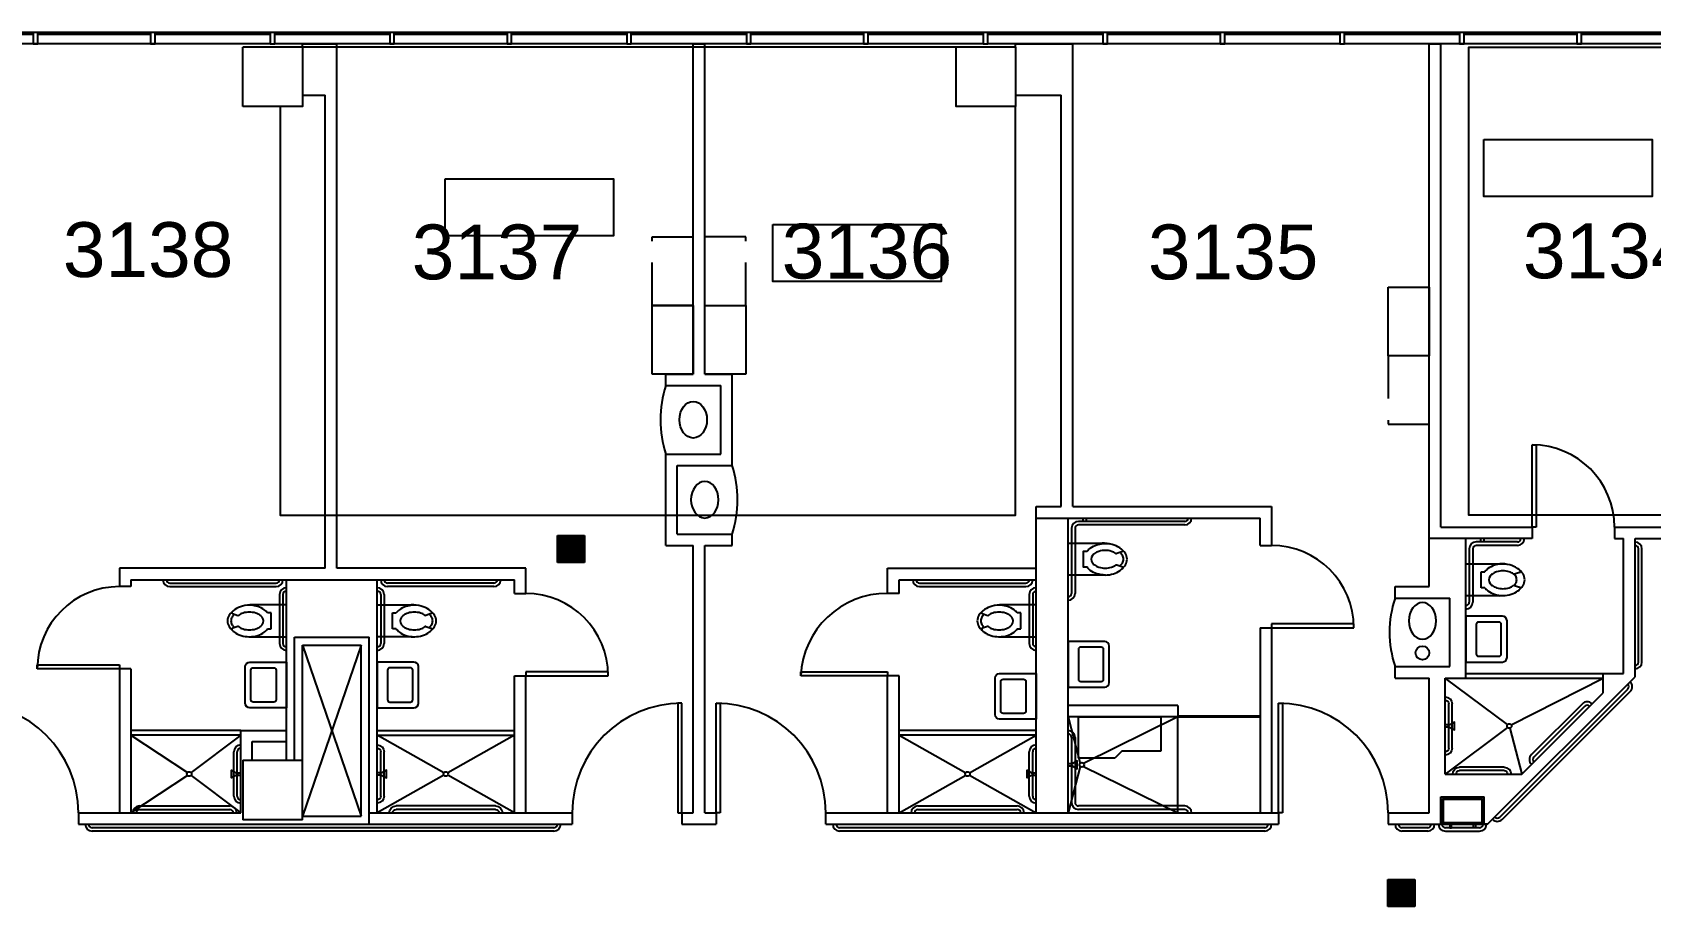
# Model space of a CAD drawing. Extents: x 338 to 7662, y 1527 to 4766.
# Drawn here: x 6426 to 7134, y 4307 to 4690 of the extents above; entities that cross this region are included whole.
import ezdxf

# ---------------------------------------------------------------- set-up
doc = ezdxf.new("R2010")
doc.units = 0
doc.header["$LTSCALE"] = 150
doc.header["$MEASUREMENT"] = 0
doc.linetypes.add('HIDDEN2', pattern=[0.1875, 0.125, -0.0625])
doc.layers.get('0').update_dxf_attribs({"linetype": 'CONTINUOUS'})
for name, color, linetype in [('A-ANNO-TX192', 4, 'CONTINUOUS'), ('A-COLS', 5, 'CONTINUOUS'), ('A-DOOR', 2, 'CONTINUOUS'), ('A-FLOR-CASE', 3, 'CONTINUOUS'), ('A-FLOR-CASE-UPPR', 3, 'HIDDEN2'), ('A-FLOR-HRAL', 1, 'CONTINUOUS'), ('A-FLOR-PFIX', 2, 'CONTINUOUS'), ('A-GLAZ', 2, 'CONTINUOUS'), ('A-GLAZ-SILL', 1, 'CONTINUOUS'), ('A-SHFT', 1, 'CONTINUOUS'), ('A-WALL-FULL', 6, 'CONTINUOUS'), ('X-ELEC-PANL', 2, 'CONTINUOUS'), ('X-MEDGAS', 5, 'CONTINUOUS')]:
    doc.layers.add(name, color=color, linetype=linetype)
doc.styles.add('ARIAL', font='arial.ttf')

# ---------------------------------------------------------------- blocks, each defined once
blk = doc.blocks.new('FIREPULL')
at = {"layer": 'X-MEDGAS'}
for p, q in [((-5.91, 0), (-5.91, 11.81)), ((-5.91, 11.81), (5.91, 11.81)), ((-5.9, 0), (-5.9, 11.81)), ((-5.87, 0), (-5.87, 11.81)), ((-5.84, 0), (-5.84, 11.81)), ((-5.81, 0), (-5.81, 11.81)), ((-5.78, 0), (-5.78, 11.81)), ((-5.75, 0), (-5.75, 11.81)), ((-5.72, 0), (-5.72, 11.81)), ((-5.69, 0), (-5.69, 11.81)), ((-5.65, 0), (-5.65, 11.81)), ((-5.62, 0), (-5.62, 11.81)), ((-5.59, 0), (-5.59, 11.81)), ((-5.56, 0), (-5.56, 11.81)), ((-5.53, 0), (-5.53, 11.81)), ((-5.5, 0), (-5.5, 11.81)), ((-5.47, 0), (-5.47, 11.81)), ((-5.44, 0), (-5.44, 11.81)), ((-5.4, 0), (-5.4, 11.81)), ((-5.37, 0), (-5.37, 11.81)), ((-5.34, 0), (-5.34, 11.81)), ((-5.31, 0), (-5.31, 11.81)), ((-5.28, 0), (-5.28, 11.81)), ((-5.25, 0), (-5.25, 11.81)), ((-5.22, 0), (-5.22, 11.81)), ((-5.19, 0), (-5.19, 11.81)), ((-5.15, 0), (-5.15, 11.81)), ((-5.12, 0), (-5.12, 11.81)), ((-5.09, 0), (-5.09, 11.81)), ((-5.06, 0), (-5.06, 11.81)), ((-5.03, 0), (-5.03, 11.81)), ((-5, 0), (-5, 11.81)), ((-4.97, 0), (-4.97, 11.81)), ((-4.94, 0), (-4.94, 11.81)), ((-4.9, 0), (-4.9, 11.81)), ((-4.87, 0), (-4.87, 11.81)), ((-4.84, 0), (-4.84, 11.81)), ((-4.81, 0), (-4.81, 11.81)), ((-4.78, 0), (-4.78, 11.81)), ((-4.75, 0), (-4.75, 11.81)), ((-4.72, 0), (-4.72, 11.81)), ((-4.69, 0), (-4.69, 11.81)), ((-4.65, 0), (-4.65, 11.81)), ((-4.62, 0), (-4.62, 11.81)), ((-4.59, 0), (-4.59, 11.81)), ((-4.56, 0), (-4.56, 11.81)), ((-4.53, 0), (-4.53, 11.81)), ((-4.5, 0), (-4.5, 11.81)), ((-4.47, 0), (-4.47, 11.81)), ((-4.44, 0), (-4.44, 11.81)), ((-4.4, 0), (-4.4, 11.81)), ((-4.37, 0), (-4.37, 11.81)), ((-4.34, 0), (-4.34, 11.81)), ((-4.31, 0), (-4.31, 11.81)), ((-4.28, 0), (-4.28, 11.81)), ((-4.25, 0), (-4.25, 11.81)), ((-4.22, 0), (-4.22, 11.81)), ((-4.19, 0), (-4.19, 11.81)), ((-4.15, 0), (-4.15, 11.81)), ((-4.12, 0), (-4.12, 11.81)), ((-4.09, 0), (-4.09, 11.81)), ((-4.06, 0), (-4.06, 11.81)), ((-4.03, 0), (-4.03, 11.81)), ((-4, 0), (-4, 11.81)), ((-3.97, 0), (-3.97, 11.81)), ((-3.94, 0), (-3.94, 11.81)), ((-3.9, 0), (-3.9, 11.81)), ((-3.87, 0), (-3.87, 11.81)), ((-3.84, 0), (-3.84, 11.81)), ((-3.81, 0), (-3.81, 11.81)), ((-3.78, 0), (-3.78, 11.81)), ((-3.75, 0), (-3.75, 11.81)), ((-3.72, 0), (-3.72, 11.81)), ((-3.69, 0), (-3.69, 11.81)), ((-3.65, 0), (-3.65, 11.81)), ((-3.62, 0), (-3.62, 11.81)), ((-3.59, 0), (-3.59, 11.81)), ((-3.56, 0), (-3.56, 11.81)), ((-3.53, 0), (-3.53, 11.81)), ((-3.5, 0), (-3.5, 11.81)), ((-3.47, 0), (-3.47, 11.81)), ((-3.44, 0), (-3.44, 11.81)), ((-3.4, 0), (-3.4, 11.81)), ((-3.37, 0), (-3.37, 11.81)), ((-3.34, 0), (-3.34, 11.81)), ((-3.31, 0), (-3.31, 11.81)), ((-3.28, 0), (-3.28, 11.81)), ((-3.25, 0), (-3.25, 11.81)), ((-3.22, 0), (-3.22, 11.81)), ((-3.19, 0), (-3.19, 11.81)), ((-3.15, 0), (-3.15, 11.81)), ((-3.12, 0), (-3.12, 11.81)), ((-3.09, 0), (-3.09, 11.81)), ((-3.06, 0), (-3.06, 11.81)), ((-3.03, 0), (-3.03, 11.81)), ((-3, 0), (-3, 11.81)), ((-2.97, 0), (-2.97, 11.81)), ((-2.94, 0), (-2.94, 11.81)), ((-2.9, 0), (-2.9, 11.81)), ((-2.87, 0), (-2.87, 11.81)), ((-2.84, 0), (-2.84, 11.81)), ((-2.81, 0), (-2.81, 11.81)), ((-2.78, 0), (-2.78, 11.81)), ((-2.75, 0), (-2.75, 11.81)), ((-2.72, 0), (-2.72, 11.81)), ((-2.69, 0), (-2.69, 11.81)), ((-2.65, 0), (-2.65, 11.81)), ((-2.62, 0), (-2.62, 11.81)), ((-2.59, 0), (-2.59, 11.81)), ((-2.56, 0), (-2.56, 11.81)), ((-2.53, 0), (-2.53, 11.81)), ((-2.5, 0), (-2.5, 11.81)), ((-2.47, 0), (-2.47, 11.81)), ((-2.44, 0), (-2.44, 11.81)), ((-2.4, 0), (-2.4, 11.81)), ((-2.37, 0), (-2.37, 11.81)), ((-2.34, 0), (-2.34, 11.81)), ((-2.31, 0), (-2.31, 11.81)), ((-2.28, 0), (-2.28, 11.81)), ((-2.25, 0), (-2.25, 11.81)), ((-2.22, 0), (-2.22, 11.81)), ((-2.19, 0), (-2.19, 11.81)), ((-2.15, 0), (-2.15, 11.81)), ((-2.12, 0), (-2.12, 11.81)), ((-2.09, 0), (-2.09, 11.81)), ((-2.06, 0), (-2.06, 11.81)), ((-2.03, 0), (-2.03, 11.81)), ((-2, 0), (-2, 11.81)), ((-1.97, 0), (-1.97, 11.81)), ((-1.94, 0), (-1.94, 11.81)), ((-1.9, 0), (-1.9, 11.81)), ((-1.87, 0), (-1.87, 11.81)), ((-1.84, 0), (-1.84, 11.81)), ((-1.81, 0), (-1.81, 11.81)), ((-1.78, 0), (-1.78, 11.81)), ((-1.75, 0), (-1.75, 11.81)), ((-1.72, 0), (-1.72, 11.81)), ((-1.69, 0), (-1.69, 11.81)), ((-1.65, 0), (-1.65, 11.81)), ((-1.62, 0), (-1.62, 11.81)), ((-1.59, 0), (-1.59, 11.81)), ((-1.56, 0), (-1.56, 11.81)), ((-1.53, 0), (-1.53, 11.81)), ((-1.5, 0), (-1.5, 11.81)), ((-1.47, 0), (-1.47, 11.81)), ((-1.44, 0), (-1.44, 11.81)), ((-1.4, 0), (-1.4, 11.81)), ((-1.37, 0), (-1.37, 11.81)), ((-1.34, 0), (-1.34, 11.81)), ((-1.31, 0), (-1.31, 11.81)), ((-1.28, 0), (-1.28, 11.81)), ((-1.25, 0), (-1.25, 11.81)), ((-1.22, 0), (-1.22, 11.81)), ((-1.19, 0), (-1.19, 11.81)), ((-1.15, 0), (-1.15, 11.81)), ((-1.12, 0), (-1.12, 11.81)), ((-1.09, 0), (-1.09, 11.81)), ((-1.06, 0), (-1.06, 11.81)), ((-1.03, 0), (-1.03, 11.81)), ((-1, 0), (-1, 11.81)), ((-0.97, 0), (-0.97, 11.81)), ((-0.94, 0), (-0.94, 11.81)), ((-0.9, 0), (-0.9, 11.81)), ((-0.87, 0), (-0.87, 11.81)), ((-0.84, 0), (-0.84, 11.81)), ((-0.81, 0), (-0.81, 11.81)), ((-0.78, 0), (-0.78, 11.81)), ((-0.75, 0), (-0.75, 11.81)), ((-0.72, 0), (-0.72, 11.81)), ((-0.69, 0), (-0.69, 11.81)), ((-0.65, 0), (-0.65, 11.81)), ((-0.62, 0), (-0.62, 11.81)), ((-0.59, 0), (-0.59, 11.81)), ((-0.56, 0), (-0.56, 11.81)), ((-0.53, 0), (-0.53, 11.81)), ((-0.5, 0), (-0.5, 11.81)), ((-0.47, 0), (-0.47, 11.81)), ((-0.44, 0), (-0.44, 11.81)), ((-0.4, 0), (-0.4, 11.81)), ((-0.37, 0), (-0.37, 11.81)), ((-0.34, 0), (-0.34, 11.81)), ((-0.31, 0), (-0.31, 11.81)), ((-0.28, 0), (-0.28, 11.81)), ((-0.25, 0), (-0.25, 11.81)), ((-0.22, 0), (-0.22, 11.81)), ((-0.19, 0), (-0.19, 11.81)), ((-0.15, 0), (-0.15, 11.81)), ((-0.12, 0), (-0.12, 11.81)), ((-0.09, 0), (-0.09, 11.81)), ((-0.06, 0), (-0.06, 11.81)), ((-0.03, 0), (-0.03, 11.81)), ((0, 0), (0, 11.81)), ((0.03, 0), (0.03, 11.81)), ((0.06, 0), (0.06, 11.81)), ((0.1, 0), (0.1, 11.81)), ((0.13, 0), (0.13, 11.81)), ((0.16, 0), (0.16, 11.81)), ((0.19, 0), (0.19, 11.81)), ((0.22, 0), (0.22, 11.81)), ((0.25, 0), (0.25, 11.81)), ((0.28, 0), (0.28, 11.81)), ((0.31, 0), (0.31, 11.81)), ((0.35, 0), (0.35, 11.81)), ((0.38, 0), (0.38, 11.81)), ((0.41, 0), (0.41, 11.81)), ((0.44, 0), (0.44, 11.81)), ((0.47, 0), (0.47, 11.81)), ((0.5, 0), (0.5, 11.81)), ((0.53, 0), (0.53, 11.81)), ((0.56, 0), (0.56, 11.81)), ((0.6, 0), (0.6, 11.81)), ((0.63, 0), (0.63, 11.81)), ((0.66, 0), (0.66, 11.81)), ((0.69, 0), (0.69, 11.81)), ((0.72, 0), (0.72, 11.81)), ((0.75, 0), (0.75, 11.81)), ((0.78, 0), (0.78, 11.81)), ((0.81, 0), (0.81, 11.81)), ((0.85, 0), (0.85, 11.81)), ((0.88, 0), (0.88, 11.81)), ((0.91, 0), (0.91, 11.81)), ((0.94, 0), (0.94, 11.81)), ((0.97, 0), (0.97, 11.81)), ((1, 0), (1, 11.81)), ((1.03, 0), (1.03, 11.81)), ((1.06, 0), (1.06, 11.81)), ((1.1, 0), (1.1, 11.81)), ((1.13, 0), (1.13, 11.81)), ((1.16, 0), (1.16, 11.81)), ((1.19, 0), (1.19, 11.81)), ((1.22, 0), (1.22, 11.81)), ((1.25, 0), (1.25, 11.81)), ((1.28, 0), (1.28, 11.81)), ((1.31, 0), (1.31, 11.81)), ((1.35, 0), (1.35, 11.81)), ((1.38, 0), (1.38, 11.81)), ((1.41, 0), (1.41, 11.81)), ((1.44, 0), (1.44, 11.81)), ((1.47, 0), (1.47, 11.81)), ((1.5, 0), (1.5, 11.81)), ((1.53, 0), (1.53, 11.81)), ((1.56, 0), (1.56, 11.81)), ((1.6, 0), (1.6, 11.81)), ((1.63, 0), (1.63, 11.81)), ((1.66, 0), (1.66, 11.81)), ((1.69, 0), (1.69, 11.81)), ((1.72, 0), (1.72, 11.81)), ((1.75, 0), (1.75, 11.81)), ((1.78, 0), (1.78, 11.81)), ((1.81, 0), (1.81, 11.81)), ((1.85, 0), (1.85, 11.81)), ((1.88, 0), (1.88, 11.81)), ((1.91, 0), (1.91, 11.81)), ((1.94, 0), (1.94, 11.81)), ((1.97, 0), (1.97, 11.81)), ((2, 0), (2, 11.81)), ((2.03, 0), (2.03, 11.81)), ((2.06, 0), (2.06, 11.81)), ((2.1, 0), (2.1, 11.81)), ((2.13, 0), (2.13, 11.81)), ((2.16, 0), (2.16, 11.81)), ((2.19, 0), (2.19, 11.81)), ((2.22, 0), (2.22, 11.81)), ((2.25, 0), (2.25, 11.81)), ((2.28, 0), (2.28, 11.81)), ((2.31, 0), (2.31, 11.81)), ((2.35, 0), (2.35, 11.81)), ((2.38, 0), (2.38, 11.81)), ((2.41, 0), (2.41, 11.81)), ((2.44, 0), (2.44, 11.81)), ((2.47, 0), (2.47, 11.81)), ((2.5, 0), (2.5, 11.81)), ((2.53, 0), (2.53, 11.81)), ((2.56, 0), (2.56, 11.81)), ((2.6, 0), (2.6, 11.81)), ((2.63, 0), (2.63, 11.81)), ((2.66, 0), (2.66, 11.81)), ((2.69, 0), (2.69, 11.81)), ((2.72, 0), (2.72, 11.81)), ((2.75, 0), (2.75, 11.81)), ((2.78, 0), (2.78, 11.81)), ((2.81, 0), (2.81, 11.81)), ((2.85, 0), (2.85, 11.81)), ((2.88, 0), (2.88, 11.81)), ((2.91, 0), (2.91, 11.81)), ((2.94, 0), (2.94, 11.81)), ((2.97, 0), (2.97, 11.81)), ((3, 0), (3, 11.81)), ((3.03, 0), (3.03, 11.81)), ((3.06, 0), (3.06, 11.81)), ((3.1, 0), (3.1, 11.81)), ((3.13, 0), (3.13, 11.81)), ((3.16, 0), (3.16, 11.81)), ((3.19, 0), (3.19, 11.81)), ((3.22, 0), (3.22, 11.81)), ((3.25, 0), (3.25, 11.81)), ((3.28, 0), (3.28, 11.81)), ((3.31, 0), (3.31, 11.81)), ((3.35, 0), (3.35, 11.81)), ((3.38, 0), (3.38, 11.81)), ((3.41, 0), (3.41, 11.81)), ((3.44, 0), (3.44, 11.81)), ((3.47, 0), (3.47, 11.81)), ((3.5, 0), (3.5, 11.81)), ((3.53, 0), (3.53, 11.81)), ((3.56, 0), (3.56, 11.81)), ((3.6, 0), (3.6, 11.81)), ((3.63, 0), (3.63, 11.81)), ((3.66, 0), (3.66, 11.81)), ((3.69, 0), (3.69, 11.81)), ((3.72, 0), (3.72, 11.81)), ((3.75, 0), (3.75, 11.81)), ((3.78, 0), (3.78, 11.81)), ((3.81, 0), (3.81, 11.81)), ((3.85, 0), (3.85, 11.81)), ((3.88, 0), (3.88, 11.81)), ((3.91, 0), (3.91, 11.81)), ((3.94, 0), (3.94, 11.81)), ((3.97, 0), (3.97, 11.81)), ((4, 0), (4, 11.81)), ((4.03, 0), (4.03, 11.81)), ((4.06, 0), (4.06, 11.81)), ((4.1, 0), (4.1, 11.81)), ((4.13, 0), (4.13, 11.81)), ((4.16, 0), (4.16, 11.81)), ((4.19, 0), (4.19, 11.81)), ((4.22, 0), (4.22, 11.81)), ((4.25, 0), (4.25, 11.81)), ((4.28, 0), (4.28, 11.81)), ((4.31, 0), (4.31, 11.81)), ((4.35, 0), (4.35, 11.81)), ((4.38, 0), (4.38, 11.81)), ((4.41, 0), (4.41, 11.81)), ((4.44, 0), (4.44, 11.81)), ((4.47, 0), (4.47, 11.81)), ((4.5, 0), (4.5, 11.81)), ((4.53, 0), (4.53, 11.81)), ((4.56, 0), (4.56, 11.81)), ((4.6, 0), (4.6, 11.81)), ((4.63, 0), (4.63, 11.81)), ((4.66, 0), (4.66, 11.81)), ((4.69, 0), (4.69, 11.81)), ((4.72, 0), (4.72, 11.81)), ((4.75, 0), (4.75, 11.81)), ((4.78, 0), (4.78, 11.81)), ((4.81, 0), (4.81, 11.81)), ((4.85, 0), (4.85, 11.81)), ((4.88, 0), (4.88, 11.81)), ((4.91, 0), (4.91, 11.81)), ((4.94, 0), (4.94, 11.81)), ((4.97, 0), (4.97, 11.81)), ((5, 0), (5, 11.81)), ((5.03, 0), (5.03, 11.81)), ((5.06, 0), (5.06, 11.81)), ((5.1, 0), (5.1, 11.81)), ((5.13, 0), (5.13, 11.81)), ((5.16, 0), (5.16, 11.81)), ((5.19, 0), (5.19, 11.81)), ((5.22, 0), (5.22, 11.81)), ((5.25, 0), (5.25, 11.81)), ((5.28, 0), (5.28, 11.81)), ((5.31, 0), (5.31, 11.81)), ((5.35, 0), (5.35, 11.81)), ((5.38, 0), (5.38, 11.81)), ((5.41, 0), (5.41, 11.81)), ((5.44, 0), (5.44, 11.81)), ((5.47, 0), (5.47, 11.81)), ((5.5, 0), (5.5, 11.81)), ((5.53, 0), (5.53, 11.81)), ((5.56, 0), (5.56, 11.81)), ((5.6, 0), (5.6, 11.81)), ((5.63, 0), (5.63, 11.81)), ((5.66, 0), (5.66, 11.81)), ((5.69, 0), (5.69, 11.81)), ((5.72, 0), (5.72, 11.81)), ((5.75, 0), (5.75, 11.81)), ((5.78, 0), (5.78, 11.81)), ((5.81, 0), (5.81, 11.81)), ((5.85, 0), (5.85, 11.81)), ((5.88, 0), (5.88, 11.81)), ((5.91, 11.81), (5.91, 0)), ((5.91, 0), (-5.91, 0))]:
    blk.add_line(p, q, dxfattribs=at)
blk = doc.blocks.new('GRAB2')
for p, q in [((-3, -9.75), (-3, 9.75)), ((-1.5, -9.75), (-1.5, 9.75))]:
    blk.add_line(p, q)
for centre, radius, start, end in [((0, 9.75), 3, 90, 180), ((0, 9.75), 1.5, 90, 180), ((0, -9.75), 3, 180, 270), ((0, -9.75), 1.5, 180, 270)]:
    blk.add_arc(centre, radius, start, end)
blk = doc.blocks.new('SHOWERHEAD')
for p, q in [((1.87, 0.5), (0, 0.5)), ((1.87, -0.5), (0, -0.5))]:
    blk.add_line(p, q)
at = {"flags": 128}
blk.add_lwpolyline([(1, 0), (4, -1.73), (4, 1.73)], close=True, dxfattribs=at)
blk = doc.blocks.new('LAV')
for p, q in [((-18, -10), (-18, -26)), ((0, -8), (-16, -8)), ((-15.5, -11.5), (-15.5, -24.5)), ((-5.5, -10.5), (-14.5, -10.5)), ((-4.5, -24.5), (-4.5, -11.5)), ((0, -28), (0, -8)), ((-16, -28), (0, -28)), ((-14.5, -25.5), (-5.5, -25.5))]:
    blk.add_line(p, q)
for centre, radius, start, end in [((-16, -10), 2, 90, 180), ((-14.5, -11.5), 1, 90, 180), ((-5.5, -11.5), 1, 0, 90), ((-16, -26), 2, 180, 270), ((-14.5, -24.5), 1, 180, 270), ((-5.5, -24.5), 1, 270, 0)]:
    blk.add_arc(centre, radius, start, end)
blk = doc.blocks.new('GRAB4')
for p, q in [((-21.75, 3), (21.75, 3)), ((-21.75, 1.5), (21.75, 1.5))]:
    blk.add_line(p, q)
for centre, radius, start, end in [((-21.75, 0), 3, 90, 180), ((-21.75, 0), 1.5, 90, 180), ((21.75, 0), 3, 0, 90), ((21.75, 0), 1.5, 0, 90)]:
    blk.add_arc(centre, radius, start, end)
blk = doc.blocks.new('S')
for p, q in [((1.5, -1.56), (1.5, -30.06)), ((3, -1.56), (3, -30.06)), ((51, -31.56), (4.5, -31.56)), ((51, -33.06), (4.5, -33.06))]:
    blk.add_line(p, q)
for centre, radius in [((0, -1.56), 3), ((0, -1.56), 1.5), ((51, -34.56), 3), ((51, -34.56), 1.5)]:
    blk.add_arc(centre, radius, 0, 90)
at = {"layer": 'A-FLOR-PFIX'}
for radius in [3, 1.5]:
    blk.add_arc((4.5, -30.06), radius, 180, 270, dxfattribs=at)
blk = doc.blocks.new('TOILET1')
for p, q in [((6.5, -1.5), (6.5, 0)), ((8, -1.5), (8, 0)), ((1.5, -4.5), (1.5, -33)), ((3, -4.5), (3, -33)), ((51, -1.5), (4.5, -1.5)), ((51, -3), (4.5, -3))]:
    blk.add_line(p, q)
at = {"linetype": 'Continuous'}
for p, q in [((21.07, -20.5), (21.07, -20.5)), ((23.83, -21.6), (23.83, -21.6))]:
    blk.add_line(p, q, dxfattribs=at)
for points in [[(16.4, -24.93, -0.022673), (14.88, -25), (0, -25), (0, -21.02), (0, -18), (0, -14.98), (0, -11), (14.88, -11)], [(16.21, -24.94, -0.074934), (12.56, -24.39, -0.085426), (9.67, -22.92, -0.066386), (8.26, -21.55), (6.71, -21.55), (6.71, -14.55), (8.26, -14.55, -0.066386), (9.67, -13.18, -0.085426), (12.56, -11.71, -0.111314), (17.99, -11.29)], [(23.72, -14.01, -0.562484), (23.53, -14.84), (21.3, -15.58, -0.238976), (20.85, -15.51, 0.08035), (18.98, -14.58, 0.074934), (16.21, -14.16, 0.074934), (13.45, -14.58, 0.085426), (11.46, -15.59, 0.066386), (10.62, -16.4, 0.330534), (10.62, -19.7, 0.066386), (11.46, -20.51, 0.085426), (13.45, -21.52, 0.074934), (16.21, -21.94, 0.074934), (18.98, -21.52, 0.08035), (20.85, -20.59, -0.238976), (21.3, -20.52), (23.5, -21.25, -0.549653), (23.71, -22.07)], [(25.75, -18, 0.143932), (25.02, -15.5, 0.107177), (22.56, -13.05, 0.077997), (19.21, -11.57, 0.065232), (14.88, -11)], [(22.67, -20.98, 0.063273), (23.75, -19.69, 0.143932), (24.25, -18)], [(24.25, -18, 0.143932), (23.75, -16.31, 0.059203), (22.75, -15.1)], [(23.75, -22.02, 0.06085), (25.02, -20.5, 0.143932), (25.75, -18)]]:
    blk.add_lwpolyline(points, format="xyb", dxfattribs=at)
for centre, radius, start, end in [((51, 0), 1.5, 270, 0), ((51, 0), 3, 270, 0), ((4.5, -4.5), 3, 90, 180), ((4.5, -4.5), 1.5, 90, 180), ((0, -33), 1.5, 270, 0), ((0, -33), 3, 270, 0)]:
    blk.add_arc(centre, radius, start, end)
for centre, radius, start, end in [((16.21, -12.56), 12.38, 270, 287.14164), ((17.04, -15.25), 9.56, 287.14164, 306.67248), ((18.32, -16.96), 7.43, 306.67248, 316.57416)]:
    blk.add_arc(centre, radius, start, end, dxfattribs=at)

msp = doc.modelspace()

# ---------------------------------------------------------------- linework, layer by layer
at = {"layer": 'A-COLS'}
for p, q in [((6518, 4657), (6518, 4683)), ((6544, 4683), (6544, 4657)), ((6830, 4657), (6830, 4683)), ((6856, 4683), (6856, 4657)), ((6544, 4657), (6518, 4657)), ((6856, 4657), (6830, 4657)), ((6518, 4371), (6544, 4371)), ((6544, 4345), (6518, 4345))]:
    msp.add_line(p, q, dxfattribs=at)
at = {"layer": 'A-COLS', "linetype": 'Continuous'}
for p, q in [((6544, 4683), (6518, 4683)), ((6856, 4683), (6830, 4683)), ((6518, 4371), (6518, 4345)), ((6544, 4345), (6544, 4371))]:
    msp.add_line(p, q, dxfattribs=at)
at = {"layer": 'A-DOOR'}
for p, q in [((7082, 4473), (7082, 4509)), ((7082, 4509), (7083.75, 4509)), ((7083.75, 4509), (7083.75, 4473)), ((7083.75, 4473), (7082, 4473)), ((7004, 4430.75), (6968, 4430.75)), ((6968, 4430.75), (6968, 4429)), ((6968, 4429), (7004, 4429)), ((7004, 4429), (7004, 4430.75)), ((6428, 4411), (6428, 4412.75)), ((6428, 4412.75), (6464, 4412.75)), ((6464, 4411), (6428, 4411)), ((6464, 4412.75), (6464, 4411)), ((6677.75, 4409.75), (6641.75, 4409.75)), ((6641.75, 4409.75), (6641.75, 4408)), ((6641.75, 4408), (6677.75, 4408)), ((6677.75, 4408), (6677.75, 4409.75)), ((6762, 4408), (6762, 4409.75)), ((6762, 4409.75), (6800, 4409.75)), ((6800, 4408), (6762, 4408)), ((6800, 4409.75), (6800, 4408)), ((7053, 4409), (7113, 4409)), ((7053, 4407), (7113, 4407)), ((6710, 4396), (6708.25, 4396)), ((6708.25, 4396), (6708.25, 4348)), ((6710, 4348), (6710, 4396)), ((6725, 4348), (6725, 4396)), ((6725, 4396), (6726.75, 4396)), ((6726.75, 4396), (6726.75, 4348)), ((6971, 4348), (6971, 4396)), ((6971, 4396), (6972.75, 4396)), ((6972.75, 4396), (6972.75, 4348)), ((6517, 4384), (6469, 4384)), ((6576.75, 4384), (6636.75, 4384)), ((6865, 4384), (6805, 4384)), ((6517, 4382), (6469, 4382)), ((6576.75, 4382), (6636.75, 4382)), ((6865, 4382), (6805, 4382)), ((6708.25, 4348), (6710, 4348)), ((6726.75, 4348), (6725, 4348)), ((6972.75, 4348), (6971, 4348))]:
    msp.add_line(p, q, dxfattribs=at)
for centre, radius, start, end in [((7082, 4473), 36, 0, 90), ((6968, 4429), 36, 0, 90), ((6464, 4411), 36, 90, 180), ((6641.75, 4408), 36, 0, 90), ((6799.71, 4406.25), 37.75, 89.56564, 177.33804), ((6398, 4348), 48, 0, 90), ((6710, 4348), 48, 90, 180), ((6725, 4348), 48, 0, 90), ((6971, 4348), 48, 0, 90)]:
    msp.add_arc(centre, radius, start, end, dxfattribs=at)
at = {"layer": 'A-FLOR-CASE'}
for p, q in [((7019, 4578), (7037, 4578)), ((7019, 4548), (7019, 4578)), ((7037, 4578), (7037, 4548)), ((6697, 4570), (6715, 4570)), ((6697, 4540), (6697, 4570)), ((6715, 4570), (6715, 4540)), ((6720, 4570), (6738, 4570)), ((6720, 4540), (6720, 4570)), ((6738, 4570), (6738, 4540)), ((7037, 4548), (7019, 4548)), ((6715, 4540), (6697, 4540)), ((6738, 4540), (6720, 4540)), ((7042.52, 4342.88), (7041.02, 4342.88)), ((7044.02, 4340), (7059.02, 4340)), ((7059.02, 4341.5), (7044.08, 4341.5)), ((7046.7, 4343), (7045.95, 4343)), ((7045.95, 4343), (7045.95, 4341.5)), ((7045.95, 4341.5), (7046.7, 4341.5)), ((7046.7, 4341.5), (7046.7, 4343)), ((7056.39, 4341.5), (7056.39, 4343)), ((7056.39, 4343), (7057.14, 4343)), ((7057.14, 4341.5), (7056.39, 4341.5)), ((7057.14, 4343), (7057.14, 4341.5)), ((7062.01, 4342.88), (7060.51, 4342.88))]:
    msp.add_line(p, q, dxfattribs=at)
msp.add_circle((7034, 4418), 3, dxfattribs=at)
for centre, radius, start, end in [((6748.6, 4520), 48, 161.79194, 198.20806), ((6686.4, 4485), 48, 341.79194, 18.20806), ((7067.6, 4427), 48, 161.79004, 198.20996), ((7044.02, 4343), 3, 182.38802, 270), ((7044.02, 4343), 1.5, 184.78019, 270), ((7059.02, 4343), 3, 270, 357.61198), ((7059.02, 4343), 1.5, 270, 355.21981)]:
    msp.add_arc(centre, radius, start, end, dxfattribs=at)
at = {"layer": 'A-FLOR-CASE-UPPR'}
for p, q in [((6697, 4600), (6715, 4600)), ((6697, 4570), (6697, 4600)), ((6738, 4600), (6720, 4600)), ((6738, 4570), (6738, 4600)), ((6715, 4570), (6697, 4570)), ((6720, 4570), (6738, 4570)), ((7037, 4548), (7019, 4548)), ((7019, 4548), (7019, 4518)), ((7019, 4518), (7037, 4518))]:
    msp.add_line(p, q, dxfattribs=at)
at = {"layer": 'A-FLOR-HRAL'}
for p, q in [((7128.5, 4414), (7128.5, 4463.5)), ((7130, 4414), (7130, 4463.5)), ((7067.82, 4346.18), (7123.82, 4402.18)), ((7068.88, 4345.12), (7124.88, 4401.12)), ((6654, 4341.5), (6452, 4341.5)), ((6654, 4340), (6452, 4340)), ((6965, 4341.5), (6779, 4341.5)), ((6965, 4340), (6779, 4340)), ((7036.34, 4341.5), (7025, 4341.5)), ((7036.34, 4340), (7025, 4340))]:
    msp.add_line(p, q, dxfattribs=at)
for centre, radius, start, end in [((7127, 4463.5), 3, 0, 90), ((7127, 4463.5), 1.5, 0, 90), ((7127, 4414), 3, 270, 0), ((7127, 4414), 1.5, 270, 0), ((7122.76, 4403.24), 1.5, 315, 45), ((7122.76, 4403.24), 3, 315, 45), ((6452, 4343), 3, 180, 270), ((6452, 4343), 1.5, 180, 270), ((6654, 4343), 3, 270, 0), ((6654, 4343), 1.5, 270, 0), ((6779, 4343), 3, 180, 270), ((6779, 4343), 1.5, 180, 270), ((6965, 4343), 3, 270, 0), ((6965, 4343), 1.5, 270, 0), ((7025, 4343), 3, 180, 270), ((7025, 4343), 1.5, 180, 270), ((7036.34, 4343), 3, 270, 0), ((7036.34, 4343), 1.5, 270, 0), ((7066.76, 4347.24), 3, 225, 315), ((7066.76, 4347.24), 1.5, 225, 315)]:
    msp.add_arc(centre, radius, start, end, dxfattribs=at)
at = {"layer": 'A-FLOR-PFIX'}
for p, q in [((7059.5, 4466.53), (7059.5, 4468.02)), ((7061, 4466.53), (7061, 4468.02)), ((7054.5, 4463.52), (7054.5, 4440.17)), ((7056, 4463.52), (7056, 4440.17)), ((7075.58, 4466.52), (7057.5, 4466.52)), ((7075.58, 4465.02), (7057.5, 4465.02)), ((6486, 4448.5), (6532.5, 4448.5)), ((6486, 4447), (6532.5, 4447)), ((6627.75, 4448.5), (6581.25, 4448.5)), ((6627.75, 4447), (6581.25, 4447)), ((6814, 4448.5), (6860.5, 4448.5)), ((6814, 4447), (6860.5, 4447)), ((6534, 4443.51), (6534, 4422.11)), ((6535.5, 4443.51), (6535.5, 4422.11)), ((6578.25, 4443.51), (6578.25, 4422.11)), ((6579.75, 4443.51), (6579.75, 4422.11)), ((6862, 4443.51), (6862, 4422.11)), ((6863.5, 4443.51), (6863.5, 4422.11)), ((7071.2, 4386.6), (7044, 4407)), ((7072.88, 4386.47), (7113, 4407)), ((6879, 4390), (6884.25, 4369.66)), ((6883.48, 4390), (6919.48, 4390)), ((6883.48, 4372), (6883.48, 4390)), ((6927, 4390), (6885.75, 4369.66)), ((6919.48, 4390), (6919.48, 4375)), ((6927, 4390.5), (6963, 4390.5)), ((6927, 4348), (6927, 4390)), ((6927, 4390), (6963, 4390)), ((7103.96, 4395.76), (7081.69, 4373.49)), ((7105.02, 4394.7), (7082.75, 4372.42)), ((7071.2, 4385.4), (7044, 4365)), ((7072.25, 4385.03), (7077.45, 4365)), ((6469, 4382), (6493.71, 4365.62)), ((6517, 4382), (6495.29, 4365.62)), ((6605.93, 4365.57), (6576.75, 4382)), ((6636.75, 4382), (6607.57, 4365.57)), ((6805, 4382), (6834.18, 4365.57)), ((6835.82, 4365.57), (6865, 4382)), ((6884.25, 4368.34), (6879, 4348)), ((6899.48, 4372), (6883.48, 4372)), ((6885.75, 4368.34), (6927, 4348)), ((6902.48, 4375), (6899.48, 4372)), ((6919.48, 4375), (6902.48, 4375)), ((6493.71, 4364.38), (6469, 4348)), ((6495.29, 4364.38), (6517, 4348)), ((6605.93, 4364.42), (6576.75, 4348)), ((6636.75, 4348), (6607.57, 4364.42)), ((6805, 4348), (6834.18, 4364.43)), ((6835.82, 4364.43), (6865, 4348)), ((6472.75, 4351), (6512.26, 4351)), ((6472.75, 4349.5), (6512.26, 4349.5))]:
    msp.add_line(p, q, dxfattribs=at)
at = {"layer": 'A-FLOR-PFIX', "linetype": 'Continuous'}
for p, q in [((7053, 4453.04), (7053, 4457.02)), ((7053, 4457.02), (7067.87, 4457.02)), ((7059.71, 4446.47), (7059.71, 4453.47)), ((7059.71, 4453.47), (7061.26, 4453.47)), ((7076.53, 4453.18), (7074.3, 4452.45)), ((7053, 4450.02), (7053, 4453.04)), ((7053, 4447), (7053, 4450.02)), ((7053, 4443.02), (7053, 4447)), ((7061.26, 4446.47), (7059.71, 4446.47)), ((7074.3, 4447.5), (7076.5, 4446.77)), ((6537, 4439), (6522.12, 4439)), ((6537, 4435.02), (6537, 4439)), ((6576.75, 4435.02), (6576.75, 4439)), ((6576.75, 4439), (6591.62, 4439)), ((6865, 4439), (6850.12, 4439)), ((6865, 4435.02), (6865, 4439)), ((7067.87, 4443.02), (7053, 4443.02)), ((6513.47, 4435.16), (6515.7, 4434.42)), ((6530.29, 4435.45), (6528.74, 4435.45)), ((6530.29, 4428.45), (6530.29, 4435.45)), ((6537, 4432), (6537, 4435.02)), ((6537, 4428.98), (6537, 4432)), ((6576.75, 4432), (6576.75, 4435.02)), ((6576.75, 4428.98), (6576.75, 4432)), ((6583.46, 4428.45), (6583.46, 4435.45)), ((6583.46, 4435.45), (6585.01, 4435.45)), ((6600.28, 4435.16), (6598.05, 4434.42)), ((6841.47, 4435.16), (6843.7, 4434.42)), ((6858.29, 4435.45), (6856.74, 4435.45)), ((6858.29, 4428.45), (6858.29, 4435.45)), ((6865, 4432), (6865, 4435.02)), ((6865, 4428.98), (6865, 4432)), ((6515.7, 4429.48), (6513.5, 4428.75)), ((6522.12, 4425), (6537, 4425)), ((6528.74, 4428.45), (6530.29, 4428.45)), ((6537, 4425), (6537, 4428.98)), ((6576.75, 4425), (6576.75, 4428.98)), ((6591.62, 4425), (6576.75, 4425)), ((6585.01, 4428.45), (6583.46, 4428.45)), ((6598.05, 4429.48), (6600.25, 4428.75)), ((6843.7, 4429.48), (6841.5, 4428.75)), ((6850.12, 4425), (6865, 4425)), ((6856.74, 4428.45), (6858.29, 4428.45)), ((6865, 4425), (6865, 4428.98))]:
    msp.add_line(p, q, dxfattribs=at)
at = {"layer": 'A-FLOR-PFIX'}
for centre in [(7072, 4386), (6885, 4369), (6494.5, 4365), (6606.75, 4365), (6835, 4365)]:
    msp.add_circle(centre, 1, dxfattribs=at)
for centre, radius, start, end in [((7075.58, 4468.02), 3, 270, 359.55364), ((7075.58, 4468.02), 1.5, 270, 359.10725), ((7057.5, 4463.52), 3, 90, 180), ((7057.5, 4463.52), 1.5, 90, 180), ((6486, 4450), 3, 180, 270), ((6486, 4450), 1.5, 180, 270), ((6532.5, 4450), 1.5, 270, 0), ((6532.5, 4450), 3, 270, 0), ((6537, 4443.51), 3, 90, 180), ((6576.75, 4443.51), 3, 0, 90), ((6581.25, 4450), 3, 180, 270), ((6581.25, 4450), 1.5, 180, 270), ((6627.75, 4450), 1.5, 270, 0), ((6627.75, 4450), 3, 270, 0), ((6814, 4450), 3, 180, 270), ((6814, 4450), 1.5, 180, 270), ((6860.5, 4450), 1.5, 270, 0), ((6860.5, 4450), 3, 270, 0), ((6865, 4443.51), 3, 90, 180), ((6537, 4443.51), 1.5, 90, 180), ((6576.75, 4443.51), 1.5, 0, 90), ((6865, 4443.51), 1.5, 90, 180), ((7053, 4440.19), 3, 270, 0), ((7053, 4440.19), 1.5, 270, 0), ((6537, 4422.11), 3, 180, 270), ((6537, 4422.11), 1.5, 180, 270), ((6576.75, 4422.11), 1.5, 270, 0), ((6576.75, 4422.11), 3, 270, 0), ((6865, 4422.11), 3, 180, 270), ((6865, 4422.11), 1.5, 180, 270), ((7106.08, 4393.64), 3, 45, 135), ((7106.08, 4393.64), 1.5, 45, 135), ((7083.81, 4371.36), 3, 135, 225), ((7083.81, 4371.36), 1.5, 135, 225), ((6472.75, 4348), 3, 90, 180), ((6472.75, 4348), 1.5, 90, 180), ((6512.26, 4348), 3, 0, 90), ((6512.26, 4348), 1.5, 0, 90)]:
    msp.add_arc(centre, radius, start, end, dxfattribs=at)
at = {"layer": 'A-FLOR-PFIX', "linetype": 'Continuous'}
for centre, radius, start, end in [((7067.11, 4448.89), 7.43, 126.67252, 141.86478), ((7068.38, 4447.18), 9.56, 107.14167, 126.67245), ((7068.38, 4447.18), 6.56, 107.14169, 126.67247), ((7069.21, 4444.48), 12.38, 81.73493, 107.14163), ((7069.21, 4444.48), 9.38, 90.00002, 107.14159), ((7067.87, 4440.19), 16.84, 75.07107, 89.99999), ((7069.21, 4444.48), 9.38, 72.85841, 89.99998), ((7070.04, 4447.18), 6.56, 54.48292, 72.85831), ((7069.17, 4445.03), 11.82, 57.23154, 75.07102), ((7071.14, 4448.1), 8.18, 32.76173, 57.23149), ((7076.37, 4453.66), 0.5, 288.24385, 45.67207), ((7067.11, 4451.06), 7.43, 218.13524, 233.3275), ((7065.84, 4449.97), 2.76, 143.41905, 216.58095), ((7067.11, 4448.89), 4.43, 126.67251, 141.86477), ((7067.11, 4451.06), 4.43, 218.13523, 233.32749), ((7068.38, 4452.77), 6.56, 233.32753, 252.85831), ((7069.21, 4455.47), 9.38, 252.85841, 269.99998), ((7069.21, 4455.47), 9.38, 270.00002, 287.14159), ((7070.04, 4452.77), 6.56, 287.14169, 305.51708), ((7074.14, 4452.92), 0.5, 234.4828, 288.24378), ((7074.14, 4447.02), 0.5, 71.75622, 125.5172), ((7069.14, 4451.93), 6.68, 318.75277, 327.23828), ((7069.14, 4448.07), 6.68, 32.76167, 40.67701), ((7072.13, 4450), 3.12, 359.99997, 32.76176), ((7072.13, 4450), 3.12, 327.23824, 0.00003), ((7076.35, 4446.3), 0.5, 316.57414, 71.75625), ((7071.14, 4451.95), 8.18, 313.30974, 327.23835), ((7074.13, 4450.02), 4.62, 359.99996, 32.76174), ((7074.13, 4450.02), 4.62, 327.23826, 0.00004), ((6522.12, 4422.16), 16.84, 90.00001, 104.92893), ((6591.62, 4422.16), 16.84, 75.07107, 89.99999), ((6850.12, 4422.16), 16.84, 90.00001, 104.92893), ((7068.38, 4452.77), 9.56, 233.32755, 252.85833), ((7069.21, 4455.47), 12.38, 252.8584, 269.99997), ((7067.87, 4459.86), 16.84, 270, 275.19537), ((7069.21, 4455.47), 12.38, 270, 287.14164), ((7070.04, 4452.77), 9.56, 287.14164, 306.67248), ((7071.32, 4451.06), 7.43, 306.67248, 316.57416), ((6515.87, 4432), 4.62, 147.23826, 180.00004), ((6515.87, 4432), 4.62, 179.99996, 212.76174), ((6518.86, 4430.07), 8.18, 122.76851, 147.23827), ((6515.87, 4432), 3.12, 147.23824, 180.00003), ((6515.87, 4432), 3.12, 179.99997, 212.76176), ((6513.63, 4435.63), 0.5, 134.32793, 251.75615), ((6518.86, 4430.07), 6.68, 133.68583, 147.23833), ((6520.83, 4427.01), 11.82, 104.92898, 122.76846), ((6515.86, 4434.9), 0.5, 251.75622, 305.5172), ((6519.96, 4429.15), 6.56, 107.14169, 125.51708), ((6520.79, 4426.46), 9.38, 90.00002, 107.14159), ((6520.79, 4426.46), 12.38, 72.85837, 98.26507), ((6520.79, 4426.46), 9.38, 72.85841, 89.99998), ((6521.62, 4429.15), 6.56, 53.32753, 72.85831), ((6521.62, 4429.15), 9.56, 53.32755, 72.85833), ((6522.89, 4430.86), 4.43, 38.13523, 53.32749), ((6524.16, 4431.95), 2.76, 323.41905, 36.58095), ((6522.89, 4430.86), 7.43, 38.13522, 53.32748), ((6590.86, 4430.86), 7.43, 126.67252, 141.86478), ((6592.13, 4429.15), 9.56, 107.14167, 126.67245), ((6589.59, 4431.95), 2.76, 143.41905, 216.58095), ((6590.86, 4430.86), 4.43, 126.67251, 141.86477), ((6592.13, 4429.15), 6.56, 107.14169, 126.67247), ((6592.96, 4426.46), 12.38, 81.73493, 107.14163), ((6592.96, 4426.46), 9.38, 90.00002, 107.14159), ((6592.96, 4426.46), 9.38, 72.85841, 89.99998), ((6593.79, 4429.15), 6.56, 54.48292, 72.85831), ((6592.92, 4427.01), 11.82, 57.23154, 75.07102), ((6597.89, 4434.9), 0.5, 234.4828, 288.24378), ((6594.89, 4430.07), 8.18, 32.76173, 57.23149), ((6594.89, 4430.07), 6.68, 32.76167, 46.31417), ((6600.12, 4435.63), 0.5, 288.24385, 45.67207), ((6597.88, 4432), 3.12, 359.99997, 32.76176), ((6597.88, 4432), 3.12, 327.23824, 0.00003), ((6597.88, 4432), 4.62, 359.99996, 32.76174), ((6597.88, 4432), 4.62, 327.23826, 0.00004), ((6843.87, 4432), 4.62, 147.23826, 180.00004), ((6843.87, 4432), 4.62, 179.99996, 212.76174), ((6846.86, 4430.07), 8.18, 122.76851, 147.23827), ((6843.87, 4432), 3.12, 147.23824, 180.00003), ((6843.87, 4432), 3.12, 179.99997, 212.76176), ((6841.63, 4435.63), 0.5, 134.32793, 251.75615), ((6846.86, 4430.07), 6.68, 133.68583, 147.23833), ((6848.83, 4427.01), 11.82, 104.92898, 122.76846), ((6843.86, 4434.9), 0.5, 251.75622, 305.5172), ((6847.96, 4429.15), 6.56, 107.14169, 125.51708), ((6848.79, 4426.46), 9.38, 90.00002, 107.14159), ((6848.79, 4426.46), 12.38, 72.85837, 98.26507), ((6848.79, 4426.46), 9.38, 72.85841, 89.99998), ((6849.62, 4429.15), 6.56, 53.32753, 72.85831), ((6849.62, 4429.15), 9.56, 53.32755, 72.85833), ((6850.89, 4430.86), 4.43, 38.13523, 53.32749), ((6852.16, 4431.95), 2.76, 323.41905, 36.58095), ((6850.89, 4430.86), 7.43, 38.13522, 53.32748), ((6518.86, 4433.93), 8.18, 212.76165, 226.69026), ((6513.65, 4428.27), 0.5, 108.24375, 223.42586), ((6518.86, 4433.93), 6.68, 212.76172, 227.24351), ((6518.68, 4433.04), 7.43, 223.42584, 233.32752), ((6519.96, 4434.75), 9.56, 233.32752, 252.85836), ((6515.86, 4429), 0.5, 54.4828, 108.24378), ((6519.96, 4434.75), 6.56, 234.48292, 252.85831), ((6520.79, 4437.44), 12.38, 252.85836, 270), ((6520.79, 4437.44), 9.38, 252.85841, 269.99998), ((6522.12, 4441.84), 16.84, 264.80463, 270), ((6520.79, 4437.44), 9.38, 270.00002, 287.14159), ((6520.79, 4437.44), 12.38, 270.00003, 287.1416), ((6521.62, 4434.75), 6.56, 287.14169, 306.67247), ((6521.62, 4434.75), 9.56, 287.14167, 306.67245), ((6522.89, 4433.04), 4.43, 306.67251, 321.86477), ((6522.89, 4433.04), 7.43, 306.6725, 321.86476), ((6590.86, 4433.04), 7.43, 218.13524, 233.3275), ((6592.13, 4434.75), 9.56, 233.32755, 252.85833), ((6590.86, 4433.04), 4.43, 218.13523, 233.32749), ((6592.13, 4434.75), 6.56, 233.32753, 252.85831), ((6592.96, 4437.44), 12.38, 252.8584, 269.99997), ((6592.96, 4437.44), 9.38, 252.85841, 269.99998), ((6591.62, 4441.84), 16.84, 270, 275.19537), ((6592.96, 4437.44), 9.38, 270.00002, 287.14159), ((6592.96, 4437.44), 12.38, 270, 287.14164), ((6593.79, 4434.75), 6.56, 287.14169, 305.51708), ((6593.79, 4434.75), 9.56, 287.14164, 306.67248), ((6597.89, 4429), 0.5, 71.75622, 125.5172), ((6594.89, 4433.93), 6.68, 312.75649, 327.23828), ((6595.07, 4433.04), 7.43, 306.67248, 316.57416), ((6600.1, 4428.27), 0.5, 316.57414, 71.75625), ((6594.89, 4433.93), 8.18, 313.30974, 327.23835), ((6846.86, 4433.93), 8.18, 212.76165, 226.69026), ((6841.65, 4428.27), 0.5, 108.24375, 223.42586), ((6846.86, 4433.93), 6.68, 212.76172, 227.24351), ((6846.68, 4433.04), 7.43, 223.42584, 233.32752), ((6847.96, 4434.75), 9.56, 233.32752, 252.85836), ((6843.86, 4429), 0.5, 54.4828, 108.24378), ((6847.96, 4434.75), 6.56, 234.48292, 252.85831), ((6848.79, 4437.44), 12.38, 252.85836, 270), ((6848.79, 4437.44), 9.38, 252.85841, 269.99998), ((6850.12, 4441.84), 16.84, 264.80463, 270), ((6848.79, 4437.44), 9.38, 270.00002, 287.14159), ((6848.79, 4437.44), 12.38, 270.00003, 287.1416), ((6849.62, 4434.75), 6.56, 287.14169, 306.67247), ((6849.62, 4434.75), 9.56, 287.14167, 306.67245), ((6850.89, 4433.04), 4.43, 306.67251, 321.86477), ((6850.89, 4433.04), 7.43, 306.6725, 321.86476)]:
    msp.add_arc(centre, radius, start, end, dxfattribs=at)
at = {"layer": 'A-FLOR-PFIX'}
msp.add_ellipse((6715, 4520), major_axis=(0, 8), ratio=0.75, dxfattribs=at)
at = {"layer": 'A-FLOR-PFIX', "extrusion": (0, 0, -1)}
for centre in [(6720, 4485), (7034, 4432)]:
    msp.add_ellipse(centre, major_axis=(0, -8), ratio=0.75, dxfattribs=at)
at = {"layer": 'A-GLAZ'}
for p, q in [((6426.21, 4688.5), (6375.87, 4688.5)), ((6426.21, 4689.5), (6426.21, 4684.5)), ((6428.21, 4689.5), (6426.21, 4689.5)), ((6428.21, 4684.5), (6428.21, 4689.5)), ((6477.54, 4688.5), (6428.21, 4688.5)), ((6477.54, 4689.5), (6477.54, 4684.5)), ((6479.54, 4689.5), (6477.54, 4689.5)), ((6479.54, 4684.5), (6479.54, 4689.5)), ((6529.87, 4688.5), (6479.54, 4688.5)), ((6529.87, 4689.5), (6529.87, 4684.5)), ((6531.87, 4689.5), (6529.87, 4689.5)), ((6531.87, 4684.5), (6531.87, 4689.5)), ((6582.21, 4688.5), (6531.87, 4688.5)), ((6582.21, 4689.5), (6582.21, 4684.5)), ((6584.21, 4689.5), (6582.21, 4689.5)), ((6584.21, 4684.5), (6584.21, 4689.5)), ((6633.54, 4688.5), (6584.21, 4688.5)), ((6633.54, 4689.5), (6633.54, 4684.5)), ((6635.54, 4689.5), (6633.54, 4689.5)), ((6635.54, 4684.5), (6635.54, 4689.5)), ((6685.87, 4688.5), (6635.54, 4688.5)), ((6685.87, 4689.5), (6685.87, 4684.5)), ((6687.87, 4689.5), (6685.87, 4689.5)), ((6687.87, 4684.5), (6687.87, 4689.5)), ((6738.21, 4688.5), (6687.87, 4688.5)), ((6738.21, 4689.5), (6738.21, 4684.5)), ((6740.21, 4689.5), (6738.21, 4689.5)), ((6740.21, 4684.5), (6740.21, 4689.5)), ((6789.54, 4688.5), (6740.21, 4688.5)), ((6789.54, 4689.5), (6789.54, 4684.5)), ((6791.54, 4689.5), (6789.54, 4689.5)), ((6791.54, 4684.5), (6791.54, 4689.5)), ((6841.87, 4688.5), (6791.54, 4688.5)), ((6841.87, 4689.5), (6841.87, 4684.5)), ((6843.87, 4689.5), (6841.87, 4689.5)), ((6843.87, 4684.5), (6843.87, 4689.5)), ((6894.21, 4688.5), (6843.87, 4688.5)), ((6894.21, 4689.5), (6894.21, 4684.5)), ((6896.21, 4689.5), (6894.21, 4689.5)), ((6896.21, 4684.5), (6896.21, 4689.5)), ((6945.54, 4688.5), (6896.21, 4688.5)), ((6945.54, 4689.5), (6945.54, 4684.5)), ((6947.54, 4689.5), (6945.54, 4689.5)), ((6947.54, 4684.5), (6947.54, 4689.5)), ((6997.87, 4688.5), (6947.54, 4688.5)), ((6997.87, 4689.5), (6997.87, 4684.5)), ((6999.87, 4689.5), (6997.87, 4689.5)), ((6999.87, 4684.5), (6999.87, 4689.5)), ((7050.21, 4688.5), (6999.87, 4688.5)), ((7050.21, 4689.5), (7050.21, 4684.5)), ((7052.21, 4689.5), (7050.21, 4689.5)), ((7052.21, 4684.5), (7052.21, 4689.5)), ((7101.54, 4688.5), (7052.21, 4688.5)), ((7101.54, 4689.5), (7101.54, 4684.5)), ((7103.54, 4689.5), (7101.54, 4689.5)), ((7103.54, 4684.5), (7103.54, 4689.5)), ((7153.87, 4688.5), (7103.54, 4688.5)), ((6426.21, 4684.5), (6428.21, 4684.5)), ((6477.54, 4684.5), (6479.54, 4684.5)), ((6529.87, 4684.5), (6531.87, 4684.5)), ((6582.21, 4684.5), (6584.21, 4684.5)), ((6633.54, 4684.5), (6635.54, 4684.5)), ((6685.87, 4684.5), (6687.87, 4684.5)), ((6738.21, 4684.5), (6740.21, 4684.5)), ((6789.54, 4684.5), (6791.54, 4684.5)), ((6841.87, 4684.5), (6843.87, 4684.5)), ((6894.21, 4684.5), (6896.21, 4684.5)), ((6945.54, 4684.5), (6947.54, 4684.5)), ((6997.87, 4684.5), (6999.87, 4684.5)), ((7050.21, 4684.5), (7052.21, 4684.5)), ((7101.54, 4684.5), (7103.54, 4684.5))]:
    msp.add_line(p, q, dxfattribs=at)
at = {"layer": 'A-GLAZ-SILL'}
for p, q in [((6529.87, 4689.5), (6375.87, 4689.5)), ((6685.87, 4689.5), (6531.87, 4689.5)), ((6841.87, 4689.5), (6687.87, 4689.5)), ((6997.87, 4689.5), (6843.87, 4689.5)), ((7153.87, 4689.5), (6999.87, 4689.5)), ((6529.87, 4684.5), (6375.87, 4684.5)), ((6685.87, 4684.5), (6531.87, 4684.5)), ((6841.87, 4684.5), (6687.87, 4684.5)), ((6997.87, 4684.5), (6843.87, 4684.5)), ((7153.87, 4684.5), (6999.87, 4684.5))]:
    msp.add_line(p, q, dxfattribs=at)
at = {"layer": 'A-SHFT'}
for p, q in [((6544, 4421.34), (6569.75, 4346.5)), ((6569.75, 4421.34), (6544, 4346.5))]:
    msp.add_line(p, q, dxfattribs=at)
at = {"layer": 'A-WALL-FULL'}
for p, q in [((6544, 4684.5), (6559, 4684.5)), ((6544, 4683), (6544, 4684.5)), ((6559, 4455), (6559, 4684.5)), ((6715, 4540), (6715, 4684.5)), ((6715, 4684.5), (6720, 4684.5)), ((6720, 4540), (6720, 4684.5)), ((6856, 4684.5), (6881, 4684.5)), ((6856, 4683), (6856, 4684.5)), ((6881, 4482), (6881, 4684.5)), ((7037, 4447), (7037, 4684.5)), ((7037, 4684.5), (7042, 4684.5)), ((7042, 4473), (7042, 4684.5)), ((6544, 4662), (6554, 4662)), ((6554, 4455), (6554, 4662)), ((6856, 4662), (6876, 4662)), ((6876, 4482), (6876, 4662)), ((6703, 4540), (6715, 4540)), ((6703, 4535), (6703, 4540)), ((6720, 4540), (6732, 4540)), ((6732, 4500), (6732, 4540)), ((6703, 4535), (6727, 4535)), ((6727, 4505), (6727, 4535)), ((6703, 4505), (6727, 4505)), ((6703, 4465), (6703, 4505)), ((6708, 4500), (6732, 4500)), ((6708, 4470), (6708, 4500)), ((6865, 4348), (6865, 4482)), ((6865, 4482), (6876, 4482)), ((6881, 4482), (6968, 4482)), ((6968, 4482), (6968, 4465)), ((6865, 4477), (6963, 4477)), ((6879, 4348), (6879, 4477)), ((6963, 4465), (6963, 4477)), ((6708, 4470), (6732, 4470)), ((6732, 4465), (6732, 4470)), ((7082, 4468), (7037, 4468)), ((7042, 4473), (7082, 4473)), ((7053, 4407), (7053, 4468)), ((7082, 4473), (7082, 4468)), ((7118, 4473), (7145, 4473)), ((7118, 4472.98), (7118, 4468)), ((7118, 4468), (7122, 4468)), ((7122, 4409), (7122, 4468)), ((7127, 4468), (7145, 4468)), ((7127, 4407.48), (7127, 4468)), ((6703, 4465), (6715, 4465)), ((6715, 4348), (6715, 4465)), ((6720, 4465), (6732, 4465)), ((6720, 4348), (6720, 4465)), ((6963, 4465), (6968, 4465)), ((6554, 4455), (6464, 4455)), ((6464, 4455), (6464, 4447)), ((6641.75, 4455), (6559, 4455)), ((6641.75, 4444), (6641.75, 4455)), ((6800, 4455), (6865, 4455)), ((6800, 4444), (6800, 4455)), ((6469, 4447), (6464, 4447)), ((6469, 4450), (6636.75, 4450)), ((6469, 4450), (6469, 4447)), ((6537, 4371), (6537, 4450)), ((6576.75, 4348), (6576.75, 4450)), ((6636.75, 4444), (6636.75, 4450)), ((6805, 4450), (6865, 4450)), ((6805, 4444), (6805, 4450)), ((7022, 4442), (7022, 4447)), ((7022, 4447), (7037, 4447)), ((6636.75, 4444), (6641.75, 4444)), ((6805, 4444), (6800, 4444)), ((7022, 4442), (7046, 4442)), ((7046, 4412), (7046, 4442)), ((6540.5, 4371), (6540.5, 4424.84)), ((6540.5, 4424.84), (6573.25, 4424.84)), ((6573.25, 4343), (6573.25, 4424.84)), ((6963, 4429), (6968, 4429)), ((6963, 4429), (6963, 4348)), ((6968, 4429), (6968, 4348)), ((6544, 4371), (6544, 4421.34)), ((6544, 4421.34), (6569.75, 4421.34)), ((6569.75, 4346.5), (6569.75, 4421.34)), ((6464, 4411), (6464, 4348)), ((6469, 4411), (6464, 4411)), ((6469, 4411), (6469, 4348)), ((7022, 4407), (7022, 4412)), ((7022, 4412), (7046, 4412)), ((6636.75, 4408), (6641.75, 4408)), ((6636.75, 4348), (6636.75, 4408)), ((6641.75, 4348), (6641.75, 4408)), ((6805, 4408), (6800, 4408)), ((6800, 4348), (6800, 4408)), ((6805, 4348), (6805, 4408)), ((7022, 4407), (7037, 4407)), ((7037, 4348), (7037, 4407)), ((7044, 4407), (7053, 4407)), ((7044, 4365), (7044, 4407)), ((7062.52, 4343), (7127, 4407.48)), ((7113, 4409), (7122, 4409)), ((7113, 4400.55), (7113, 4409)), ((7077.45, 4365), (7113, 4400.55)), ((6927, 4395), (6879, 4395)), ((6927, 4390), (6879, 4390)), ((6927, 4395), (6927, 4390)), ((6517, 4384), (6537, 4384)), ((6517, 4348), (6517, 4384)), ((6522, 4371), (6522, 4379.25)), ((6522, 4379.25), (6537, 4379.25)), ((7044, 4365), (7077.45, 4365)), ((7042.02, 4343), (7042.02, 4355)), ((7042.02, 4355), (7061.02, 4355)), ((7061.02, 4343), (7061.02, 4355)), ((6446, 4348), (6517, 4348)), ((6446, 4348), (6446, 4343)), ((6573.25, 4348), (6662, 4348)), ((6662, 4348), (6662, 4343)), ((6710, 4348), (6715, 4348)), ((6710, 4348), (6710, 4343)), ((6720, 4348), (6725, 4348)), ((6725, 4348), (6725, 4343)), ((6773, 4348), (6971, 4348)), ((6773, 4343), (6773, 4348)), ((6971, 4348), (6971, 4343)), ((7019, 4348), (7037, 4348)), ((7019, 4348), (7019, 4343)), ((6446, 4343), (6662, 4343)), ((6544, 4346.5), (6569.75, 4346.5)), ((6710, 4343), (6725, 4343)), ((6773, 4343), (6971, 4343)), ((7019, 4343), (7042.02, 4343)), ((7062.52, 4343), (7061.02, 4343))]:
    msp.add_line(p, q, dxfattribs=at)
at = {"layer": 'X-ELEC-PANL'}
for p, q in [((7042.77, 4354.25), (7060.27, 4354.25)), ((7042.77, 4354.25), (7042.77, 4343.75)), ((7043.34, 4355), (7043.34, 4354.25)), ((7059.03, 4355), (7059.03, 4354.25)), ((7060.27, 4354.25), (7060.27, 4343.75)), ((7042.02, 4353.29), (7042.77, 4353.29)), ((7043.02, 4354), (7060.02, 4354)), ((7043.02, 4354), (7043.02, 4343.75)), ((7060.02, 4354), (7060.02, 4343.75)), ((7061.02, 4353.29), (7060.27, 4353.29)), ((7042.02, 4344.41), (7042.77, 4344.41)), ((7042.14, 4343.38), (7042.02, 4343.38)), ((7042.14, 4343.38), (7042.14, 4344.41)), ((7042.14, 4343), (7042.14, 4343.75)), ((7042.14, 4343.75), (7060.89, 4343.75)), ((7042.14, 4343), (7060.89, 4343)), ((7043.27, 4343), (7043.27, 4343.75)), ((7043.27, 4343.44), (7059.76, 4343.44)), ((7043.27, 4343.31), (7059.76, 4343.31)), ((7059.76, 4343), (7059.76, 4343.75)), ((7061.02, 4344.41), (7060.27, 4344.41)), ((7060.89, 4343.38), (7060.89, 4344.41)), ((7060.89, 4343), (7060.89, 4343.75)), ((7060.89, 4343.38), (7061.02, 4343.38))]:
    msp.add_line(p, q, dxfattribs=at)
at = {"layer": 'X-MEDGAS'}
for points in [[(6856, 4657), (6830, 4657), (6830, 4683), (6544, 4683), (6544, 4657), (6534.25, 4657), (6534.25, 4478.25), (6856, 4478.25)], [(7151.75, 4478.25), (7054.25, 4478.25), (7054.25, 4683), (7142, 4683), (7142, 4657), (7151.75, 4657)], [(7060.83, 4642.61), (7134.46, 4642.61), (7134.46, 4617.66), (7060.83, 4617.66)], [(6606.48, 4625.37), (6680.11, 4625.37), (6680.11, 4600.43), (6606.48, 4600.43)], [(6749.75, 4605.49), (6823.38, 4605.49), (6823.38, 4580.55), (6749.75, 4580.55)]]:
    msp.add_lwpolyline(points, close=True, dxfattribs=at)

# ---------------------------------------------------------------- block references
at = {"layer": 'A-FLOR-PFIX'}
for name, p in [('TOILET1', (6879, 4477)), ('S', (6879, 4382.56)), ('SHOWERHEAD', (7044, 4386)), ('GRAB2', (6517, 4365)), ('GRAB2', (6865, 4365)), ('SHOWERHEAD', (6879, 4369)), ('SHOWERHEAD', (6576.75, 4365)), ('GRAB4', (6835, 4348))]:
    msp.add_blockref(name, p, dxfattribs=at)
at = {"layer": 'A-FLOR-PFIX', "rotation": 179.9999999999998}
for p in [(7053, 4406), (6879, 4395), (6576.75, 4386)]:
    msp.add_blockref('LAV', p, dxfattribs=at)
at = {"layer": 'A-FLOR-PFIX', "xscale": -1}
for name, p, rotation in [('LAV', (6537, 4386), 179.9999999999998), ('LAV', (6865, 4381), 179.9999999999998), ('GRAB2', (7060, 4365), 90)]:
    msp.add_blockref(name, p, dxfattribs=dict(at, rotation=rotation))
for name, p in [('GRAB2', (7044, 4386)), ('GRAB2', (6576.75, 4365)), ('SHOWERHEAD', (6517, 4365)), ('SHOWERHEAD', (6865, 4365)), ('GRAB4', (6606.75, 4348))]:
    msp.add_blockref(name, p, dxfattribs=at)
at = {"layer": 'X-MEDGAS'}
for p in [(6661.48, 4457.59), (7024.83, 4306.97)]:
    msp.add_blockref('FIREPULL', p, dxfattribs=at)

# ---------------------------------------------------------------- texts
at = {"layer": 'A-ANNO-TX192', "style": 'ARIAL'}
for s, p in [('3138', (6439.19, 4582.44)), ('3137', (6591.84, 4581.43)), ('3136', (6753.7, 4581.79)), ('3135', (6913.9, 4581.43)), ('3134', (7077.97, 4581.9))]:
    msp.add_text(s, height=24, dxfattribs=at).set_placement(p)

doc.saveas('drawing.dxf')
